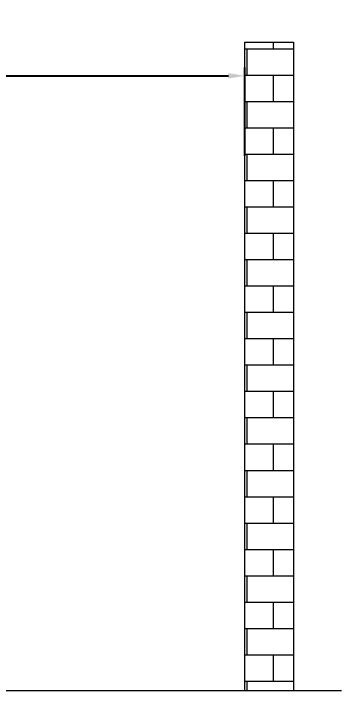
# Model space of a CAD drawing. Header units: inches. Extents: x -27 to 495, y -3 to 144.
# Drawn here: x 43.09 to 63.04, y 88.62 to 129.73 of the extents above; entities that cross this region are included whole.
import ezdxf

# ---------------------------------------------------------------- set-up
doc = ezdxf.new("R2010")
doc.units = ezdxf.units.IN
doc.layers.add('ZANO_R', color=7, linetype='Continuous', lineweight=0)
doc.layers.add('ZANO_W', color=1, linetype='Continuous', lineweight=0)
doc.styles.get("Standard").update_dxf_attribs({"font": 'arial.ttf'})
doc.dimstyles.new('amerykanie', dxfattribs={"dimtxt": 50, "dimasz": 50, "dimexe": 0.5, "dimexo": 0.5, "dimgap": 1, "dimtad": 1, "dimdec": 0, "dimzin": 0, "dimlunit": 5, "dimtxsty": 'Standard', "dimcen": 0.09, "dimclrd": 1, "dimclre": 1, "dimclrt": 1, "dimazin": 0, "dimtfac": 1, "dimtdec": 0, "dimtmove": 0, "dimatfit": 3, "dimfxl": 1, "dimtzin": 0, "dimarcsym": 1})

# ---------------------------------------------------------------- blocks, each defined once
blk = doc.blocks.new('*D388')
at = {"layer": 'ZANO_W', "color": 1, "lineweight": -2}
for p, q in [((15.374, 121.087), (15.374, 126.451)), ((57.158, 121.087), (57.158, 126.451)), ((16.374, 125.951), (56.158, 125.951))]:
    blk.add_line(p, q, dxfattribs=at)
at = {"layer": 'ZANO_W', "color": 1}
for points in [[(16.374, 126.118), (16.374, 125.785), (15.374, 125.951)], [(56.158, 125.785), (56.158, 126.118), (57.158, 125.951)]]:
    blk.add_solid(points, dxfattribs=at)
at = {"layer": 'ZANO_W', "color": 1, "insert": (36.266, 127.309), "char_height": 1.625, "attachment_point": 5}
blk.add_mtext('min. 2917⁄32', dxfattribs=at)

msp = doc.modelspace()

# ---------------------------------------------------------------- hatches: boundary and pattern name
at = {"layer": 'ZANO_R', "ltscale": 10, "transparency": 33554559}
h = msp.add_hatch(dxfattribs=at)
h.set_pattern_fill('AR-B816', scale=0.007874)
h.set_pattern_definition([(0, (-387.5032, 113.1866), (0, 1.6), []), (90, (-387.5032, 113.1866), (-1.6, 1.6), [1.6, -1.6])])
h.paths.add_polyline_path([(57.15804, 127.98816), (57.15804, 88.61808), (60.11079, 88.61808), (60.11079, 127.98816)])

# ---------------------------------------------------------------- linework, layer by layer
at = {"layer": 'ZANO_R'}
for p, q in [((57.15804, 88.61808), (57.15804, 127.98816)), ((57.15804, 127.98816), (60.11079, 127.98816)), ((60.11079, 127.98816), (60.11079, 88.61808)), ((-27.31624, 88.61808), (63.03603, 88.61808))]:
    msp.add_line(p, q, dxfattribs=at)

# ---------------------------------------------------------------- dimensions: what is measured, and where the dimension line sits
at = {"layer": 'ZANO_W'}
dim = msp.add_linear_dim(base=(57.15804, 125.95143), p1=(15.37441, 120.58658), p2=(57.15804, 120.58658), text='min. 2917⁄32', dimstyle='amerykanie', override={"dimtxt": 1.625, "dimasz": 1, "dimgap": 0.5, "dimdec": 4, "dimtxsty": 'Standard', "dimaunit": 1, "dimadec": 1, "dimtdec": 4, "dimtmove": 1, "dimfrac": 2}, dxfattribs=at)
dim.commit()
dim.dimension.update_dxf_attribs({"geometry": '*D388', "text_midpoint": (36.26622, 127.30938)})

doc.saveas('drawing.dxf')
